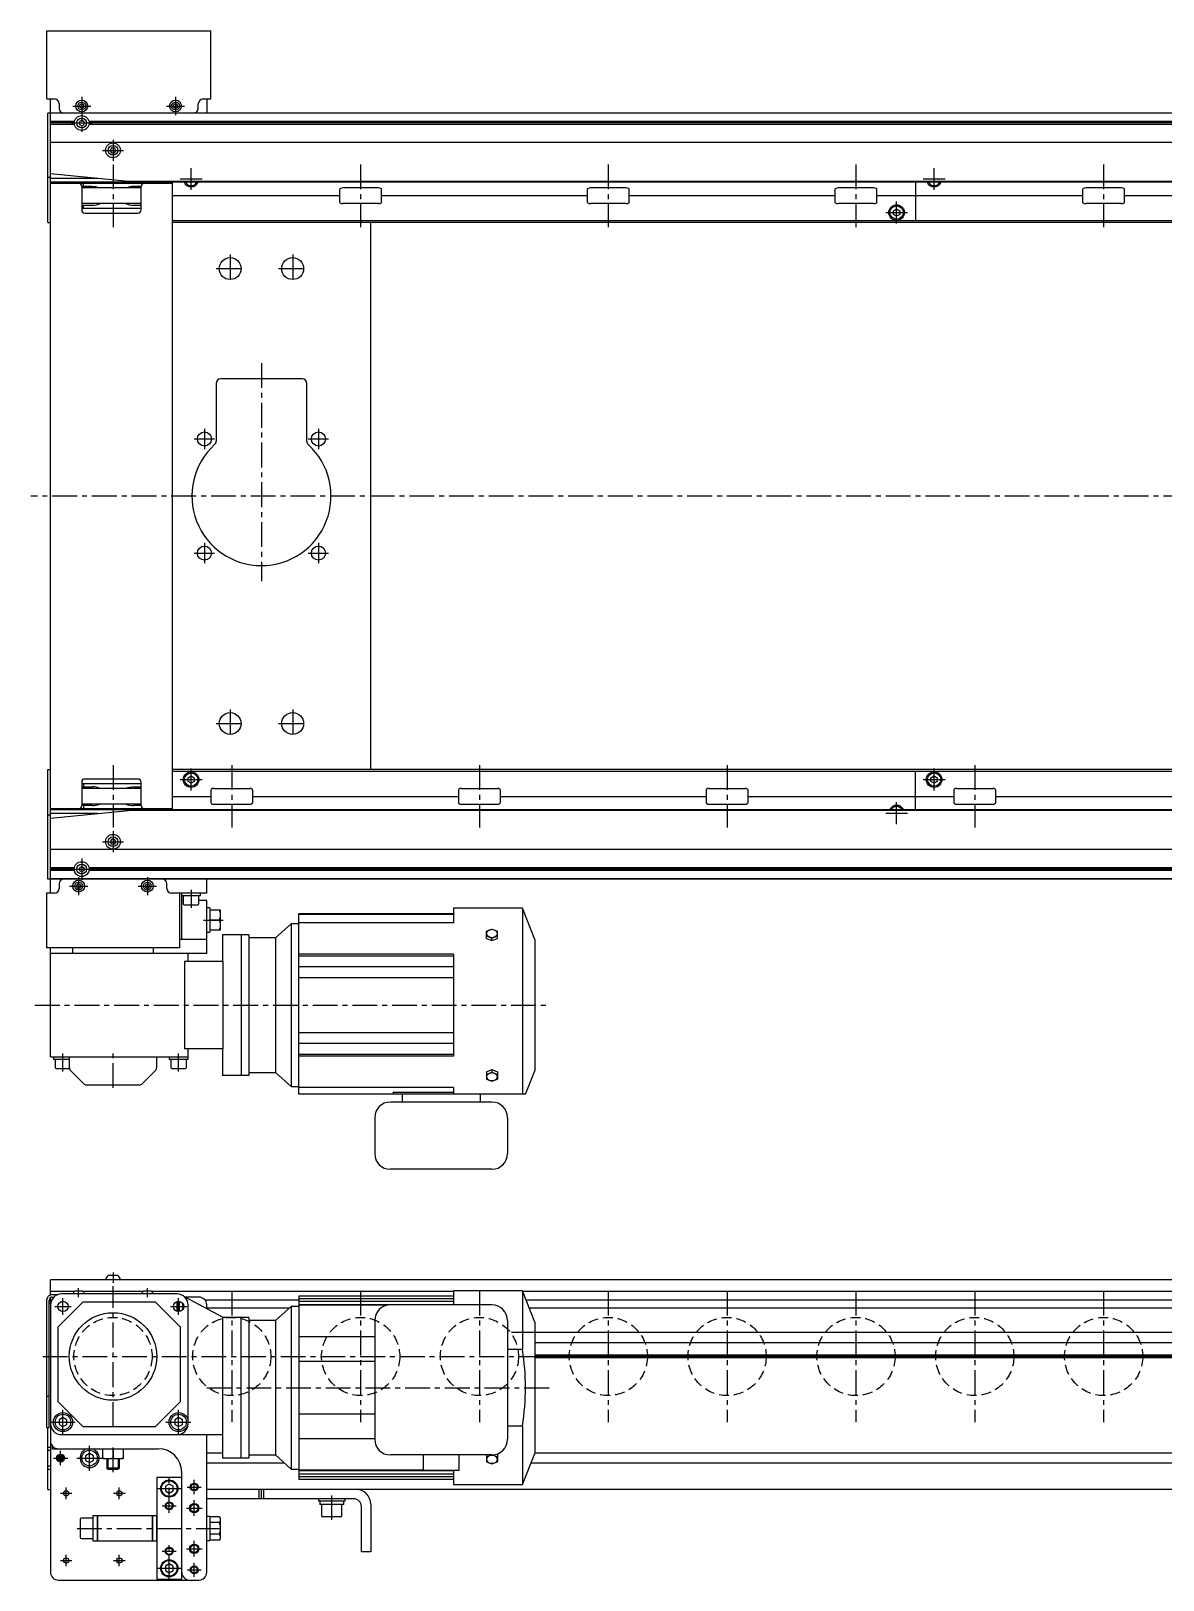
# Model space of a CAD drawing. Extents: x -10 to 4450, y -8 to 1001.
# Drawn here: x 360 to 1084, y 10 to 1001 of the extents above; entities that cross this region are included whole.
import ezdxf

# ---------------------------------------------------------------- set-up
doc = ezdxf.new("R2010")
doc.units = 0
doc.header["$LTSCALE"] = 0.5
doc.linetypes.add('CENTER', pattern=[50.8, 31.75, -6.35, 6.35, -6.35])
doc.linetypes.add('DASHED', pattern=[19.05, 12.7, -6.35])
for name, color, linetype in [('MSM_CENTER', 1, 'CENTER'), ('MSM_CONTINUOUS', 7, 'CONTINUOUS'), ('MSM_DASHED', 4, 'DASHED'), ('MSM_NARROW', 5, 'CONTINUOUS')]:
    doc.layers.add(name, color=color, linetype=linetype)

msp = doc.modelspace()

# ---------------------------------------------------------------- linework, layer by layer
at = {"layer": 'MSM_CENTER'}
for p, q in [((386.45, 952.9), (398.05, 952.9)), ((392.25, 958.7), (392.25, 935.3)), ((446.45, 952.9), (458.05, 952.9)), ((452.25, 958.7), (452.25, 947.1)), ((385.5, 942.05), (399, 942.05)), ((405.5, 924.55), (419, 924.55)), ((412.25, 931.3), (412.25, 917.8)), ((412.25, 915.5), (412.25, 875.5)), ((462.25, 899.25), (462.25, 913.25)), ((570.75, 915.5), (570.75, 875.5)), ((729.25, 915.5), (729.25, 875.5)), ((887.75, 915.5), (887.75, 875.5)), ((937.75, 899.25), (937.75, 913.25)), ((1046.25, 915.5), (1046.25, 875.5)), ((455.25, 906.25), (469.25, 906.25)), ((930.75, 906.25), (944.75, 906.25)), ((906.75, 884.75), (920.75, 884.75)), ((913.75, 877.75), (913.75, 891.75)), ((487.25, 857.9), (487.25, 839.9)), ((527.25, 857.9), (527.25, 839.9)), ((478.25, 848.9), (496.25, 848.9)), ((518.25, 848.9), (536.25, 848.9)), ((507.25, 788.4), (507.25, 648.9)), ((470.75, 746.4), (470.75, 733.4)), ((543.75, 746.4), (543.75, 733.4)), ((464.25, 739.9), (477.25, 739.9)), ((537.25, 739.9), (550.25, 739.9)), ((3792.85, 703.4), (359.75, 703.4)), ((464.25, 666.9), (477.25, 666.9)), ((470.75, 673.4), (470.75, 660.4)), ((537.25, 666.9), (550.25, 666.9)), ((543.75, 673.4), (543.75, 660.4)), ((487.25, 566.9), (487.25, 548.9)), ((527.25, 566.9), (527.25, 548.9)), ((478.25, 557.9), (496.25, 557.9)), ((518.25, 557.9), (536.25, 557.9)), ((412.25, 531.3), (412.25, 491.3)), ((462.25, 515.05), (462.25, 529.05)), ((488.25, 531.3), (488.25, 491.3)), ((646.75, 531.3), (646.75, 491.3)), ((805.25, 531.3), (805.25, 491.3)), ((937.75, 515.05), (937.75, 529.05)), ((963.75, 531.3), (963.75, 491.3)), ((455.25, 522.05), (469.25, 522.05)), ((930.75, 522.05), (944.75, 522.05)), ((913.75, 493.55), (913.75, 507.55)), ((906.75, 500.55), (920.75, 500.55)), ((412.25, 489), (412.25, 475.5)), ((405.5, 482.25), (419, 482.25)), ((392.25, 471.5), (392.25, 458)), ((385.5, 464.75), (399, 464.75)), ((390.25, 459.7), (390.25, 448.1)), ((434.25, 459.7), (434.25, 448.1)), ((384.45, 453.9), (396.05, 453.9)), ((428.45, 453.9), (440.05, 453.9)), ((462.25, 451.4), (462.25, 439.9)), ((470.25, 432.2), (482.75, 432.2)), ((362.25, 377.75), (692.25, 377.75)), ((380.25, 335.25), (380.25, 346.75)), ((412.25, 324.75), (412.25, 346.75)), ((454.25, 335.25), (454.25, 346.75)), ((412.25, 206.75), (412.25, 200)), ((380.25, 179.7), (380.25, 190.3)), ((390.25, 191), (390.25, 196.8)), ((412.25, 108), (412.25, 198)), ((434.25, 191), (434.25, 196.8)), ((454.25, 179.7), (454.25, 190.3)), ((488.25, 195), (488.25, 111)), ((570.75, 195), (570.75, 111)), ((646.75, 195), (646.75, 111)), ((729.25, 195), (729.25, 111)), ((805.25, 195), (805.25, 111)), ((887.75, 195), (887.75, 111)), ((963.75, 195), (963.75, 111)), ((1046.25, 195), (1046.25, 111)), ((374.95, 185), (385.55, 185)), ((448.95, 185), (459.55, 185)), ((367.25, 153), (3783.25, 153)), ((472.25, 133), (692.25, 133)), ((380.25, 102.9), (380.25, 119.1)), ((454.25, 102.9), (454.25, 119.1)), ((372.15, 111), (388.35, 111)), ((446.15, 111), (462.35, 111)), ((378.65, 84), (378.65, 92)), ((378.75, 83.45), (378.75, 92.55)), ((397.25, 79.9), (397.25, 96)), ((412.25, 79), (412.25, 96)), ((374.2, 88), (383.3, 88)), ((389.15, 88), (405.35, 88)), ((448.25, 53), (448.25, 76)), ((459.75, 69.5), (468.75, 69.5)), ((464.25, 65), (464.25, 74)), ((378.55, 65.5), (385.95, 65.5)), ((382.25, 61.8), (382.25, 69.2)), ((412.55, 65.5), (419.95, 65.5)), ((416.25, 61.8), (416.25, 69.2)), ((440.75, 68.5), (455.75, 68.5)), ((464.25, 51), (464.25, 61)), ((552.25, 48.4), (552.25, 64)), ((443.75, 57.5), (452.75, 57.5)), ((459.25, 56), (469.25, 56)), ((389.25, 43), (482.75, 43)), ((448.25, 10), (448.25, 33)), ((459.25, 30), (469.25, 30)), ((464.25, 25), (464.25, 35)), ((378.55, 22.5), (385.95, 22.5)), ((382.25, 18.8), (382.25, 26.2)), ((412.55, 22.5), (419.95, 22.5)), ((416.25, 18.8), (416.25, 26.2)), ((443.75, 28.5), (452.75, 28.5)), ((464.25, 12), (464.25, 21)), ((440.75, 17.5), (455.75, 17.5)), ((459.75, 16.5), (468.75, 16.5))]:
    msp.add_line(p, q, dxfattribs=at)
at = {"layer": 'MSM_CONTINUOUS'}
for p, q in [((369.85, 957.4), (369.85, 1000.9)), ((369.85, 1000.9), (474.85, 1000.9)), ((474.85, 957.4), (474.85, 1000.9)), ((369.85, 957.4), (374.85, 957.4)), ((372.25, 449.4), (372.25, 957.4)), ((377.85, 954.4), (377.85, 951.4)), ((392.25, 954.34), (391, 953.62)), ((391, 952.18), (391, 953.62)), ((391, 952.18), (392.25, 951.46)), ((393.5, 953.62), (392.25, 954.34)), ((392.25, 951.46), (393.5, 952.18)), ((393.5, 952.18), (393.5, 953.62)), ((452.25, 954.34), (451, 953.62)), ((451, 952.18), (451, 953.62)), ((451, 952.18), (452.25, 951.46)), ((453.5, 953.62), (452.25, 954.34)), ((452.25, 951.46), (453.5, 952.18)), ((453.5, 952.18), (453.5, 953.62)), ((466.85, 951.4), (466.85, 954.4)), ((469.85, 957.4), (474.85, 957.4)), ((472.25, 957.4), (472.25, 948.4)), ((3782.85, 948.4), (370.65, 948.4)), ((370.65, 878.4), (370.65, 948.4)), ((3781.25, 948.35), (372.25, 948.35)), ((387.58, 942.92), (372.25, 942.92)), ((387.5, 942.05), (372.25, 942.05)), ((392.25, 943.78), (390.75, 942.92)), ((390.75, 942.92), (390.75, 941.18)), ((393.75, 942.92), (392.25, 943.78)), ((393.75, 941.18), (393.75, 942.92)), ((3756.58, 942.92), (396.92, 942.92)), ((3756.5, 942.05), (397, 942.05)), ((397.25, 948.35), (397.25, 948.4)), ((427.25, 948.4), (427.25, 948.35)), ((387.58, 941.18), (372.25, 941.18)), ((390.75, 941.18), (392.25, 940.32)), ((392.25, 940.32), (393.75, 941.18)), ((3756.58, 941.18), (396.92, 941.18)), ((3781.25, 929.55), (372.25, 929.55)), ((411.38, 926.05), (410.52, 924.55)), ((410.52, 924.55), (411.38, 923.05)), ((411.38, 926.05), (413.12, 926.05)), ((411.38, 923.05), (413.12, 923.05)), ((413.98, 924.55), (413.12, 926.05)), ((413.12, 923.05), (413.98, 924.55)), ((370.65, 907.4), (372.25, 907.4)), ((422.25, 904.55), (372.25, 909.55)), ((402.25, 906.55), (372.25, 906.55)), ((3781.25, 904.15), (372.25, 904.15)), ((450.25, 903.4), (372.25, 903.4)), ((393.38, 901.4), (393.38, 903.4)), ((3781.25, 904.55), (422.25, 904.55)), ((431.12, 903.4), (431.12, 903.05)), ((450.25, 502.65), (450.25, 904.15)), ((462.25, 903.94), (461.89, 904.15)), ((462.61, 904.15), (462.25, 903.94)), ((925.75, 904.15), (925.75, 879.4)), ((937.75, 903.94), (937.39, 904.15)), ((938.11, 904.15), (937.75, 903.94)), ((398.82, 901.4), (392.25, 901.4)), ((392.25, 901.4), (392.25, 886.4)), ((430.25, 900.5), (392.25, 900.5)), ((430.25, 901.4), (425.68, 901.4)), ((430.25, 886.4), (430.25, 901.4)), ((557.31, 895.5), (450.25, 895.5)), ((557.31, 899.5), (557.31, 891.5)), ((582.22, 900.5), (559.28, 900.5)), ((584.19, 891.5), (584.19, 899.5)), ((715.81, 895.5), (584.19, 895.5)), ((715.81, 899.5), (715.81, 891.5)), ((740.72, 900.5), (717.78, 900.5)), ((742.69, 891.5), (742.69, 899.5)), ((874.31, 895.5), (742.69, 895.5)), ((874.31, 899.5), (874.31, 891.5)), ((899.22, 900.5), (876.28, 900.5)), ((901.19, 891.5), (901.19, 899.5)), ((1032.81, 895.5), (901.19, 895.5)), ((1032.81, 899.5), (1032.81, 891.5)), ((1057.72, 900.5), (1034.78, 900.5)), ((1059.69, 891.5), (1059.69, 899.5)), ((1191.31, 895.5), (1059.69, 895.5)), ((430.25, 890.5), (392.25, 890.5)), ((392.25, 889.4), (398.82, 889.4)), ((430.25, 887.4), (392.25, 887.4)), ((393.38, 887.4), (393.38, 889.4)), ((394.25, 884.4), (428.25, 884.4)), ((425.68, 889.4), (430.25, 889.4)), ((582.22, 890.5), (559.28, 890.5)), ((740.72, 890.5), (717.78, 890.5)), ((899.22, 890.5), (876.28, 890.5)), ((911.75, 885.9), (913.75, 887.06)), ((911.75, 883.6), (911.75, 885.9)), ((913.75, 882.44), (911.75, 883.6)), ((913.75, 887.06), (915.75, 885.9)), ((915.75, 883.6), (913.75, 882.44)), ((915.75, 885.9), (915.75, 883.6)), ((1057.72, 890.5), (1034.78, 890.5)), ((370.65, 878.4), (372.25, 878.4)), ((3778.75, 879.4), (450.25, 879.4)), ((3782.85, 878.4), (450.25, 878.4)), ((577.25, 528.4), (577.25, 878.4)), ((478.25, 775.4), (478.25, 738.5)), ((533.25, 778.4), (481.25, 778.4)), ((536.25, 738.5), (536.25, 775.4)), ((370.65, 528.4), (372.25, 528.4)), ((370.65, 458.4), (370.65, 528.4)), ((3782.85, 528.4), (450.25, 528.4)), ((450.25, 527.4), (3778.75, 527.4)), ((925.75, 502.65), (925.75, 527.4)), ((392.25, 520.4), (392.25, 505.4)), ((430.25, 519.4), (392.25, 519.4)), ((392.25, 517.4), (398.82, 517.4)), ((430.25, 516.3), (392.25, 516.3)), ((393.38, 519.4), (393.38, 517.4)), ((428.25, 522.4), (394.25, 522.4)), ((425.68, 517.4), (430.25, 517.4)), ((430.25, 505.4), (430.25, 520.4)), ((460.25, 523.2), (462.25, 524.36)), ((460.25, 520.9), (460.25, 523.2)), ((462.25, 519.74), (460.25, 520.9)), ((462.25, 524.36), (464.25, 523.2)), ((464.25, 520.9), (462.25, 519.74)), ((464.25, 523.2), (464.25, 520.9)), ((474.81, 515.3), (474.81, 507.3)), ((476.78, 516.3), (499.72, 516.3)), ((501.69, 507.3), (501.69, 515.3)), ((633.31, 515.3), (633.31, 507.3)), ((635.28, 516.3), (658.22, 516.3)), ((660.19, 507.3), (660.19, 515.3)), ((791.81, 515.3), (791.81, 507.3)), ((793.78, 516.3), (816.72, 516.3)), ((818.69, 507.3), (818.69, 515.3)), ((935.75, 523.2), (937.75, 524.36)), ((935.75, 520.9), (935.75, 523.2)), ((937.75, 519.74), (935.75, 520.9)), ((937.75, 524.36), (939.75, 523.2)), ((939.75, 520.9), (937.75, 519.74)), ((939.75, 523.2), (939.75, 520.9)), ((950.31, 515.3), (950.31, 507.3)), ((952.28, 516.3), (975.22, 516.3)), ((977.19, 507.3), (977.19, 515.3)), ((430.25, 506.3), (392.25, 506.3)), ((398.82, 505.4), (392.25, 505.4)), ((393.38, 505.4), (393.38, 503.4)), ((430.25, 505.4), (425.68, 505.4)), ((450.25, 511.3), (474.81, 511.3)), ((476.78, 506.3), (499.72, 506.3)), ((501.69, 511.3), (633.31, 511.3)), ((635.28, 506.3), (658.22, 506.3)), ((660.19, 511.3), (791.81, 511.3)), ((793.78, 506.3), (816.72, 506.3)), ((818.69, 511.3), (950.31, 511.3)), ((952.28, 506.3), (975.22, 506.3)), ((977.19, 511.3), (1108.81, 511.3)), ((370.65, 499.4), (372.25, 499.4)), ((450.25, 503.4), (372.25, 503.4)), ((3781.25, 502.65), (372.25, 502.65)), ((372.25, 497.25), (422.25, 502.25)), ((402.25, 500.25), (372.25, 500.25)), ((3781.25, 502.25), (422.25, 502.25)), ((431.12, 503.4), (431.12, 503.75)), ((913.39, 502.65), (913.75, 502.86)), ((913.75, 502.86), (914.11, 502.65)), ((3781.25, 477.25), (372.25, 477.25)), ((411.38, 483.75), (410.52, 482.25)), ((410.52, 482.25), (411.38, 480.75)), ((413.12, 483.75), (411.38, 483.75)), ((413.12, 480.75), (411.38, 480.75)), ((413.98, 482.25), (413.12, 483.75)), ((413.12, 480.75), (413.98, 482.25)), ((392.25, 466.48), (390.75, 465.62)), ((393.75, 465.62), (392.25, 466.48)), ((3782.85, 458.4), (370.65, 458.4)), ((387.58, 465.62), (372.25, 465.62)), ((387.5, 464.75), (372.25, 464.75)), ((387.58, 463.88), (372.25, 463.88)), ((3781.25, 458.45), (372.25, 458.45)), ((390.75, 465.62), (390.75, 463.88)), ((390.75, 463.88), (392.25, 463.02)), ((392.25, 463.02), (393.75, 463.88)), ((393.75, 463.88), (393.75, 465.62)), ((3756.58, 465.62), (396.92, 465.62)), ((3756.58, 463.88), (396.92, 463.88)), ((3756.5, 464.75), (397, 464.75)), ((397.25, 458.45), (397.25, 458.4)), ((427.25, 458.4), (427.25, 458.45)), ((472.25, 449.4), (472.25, 458.4)), ((374.75, 449.4), (369.75, 449.4)), ((369.75, 449.4), (369.75, 414.4)), ((377.75, 455.4), (377.75, 452.4)), ((390.25, 455.34), (389, 454.62)), ((389, 454.62), (389, 453.18)), ((389, 453.18), (390.25, 452.46)), ((391.5, 454.62), (390.25, 455.34)), ((390.25, 452.46), (391.5, 453.18)), ((391.5, 454.62), (391.5, 453.18)), ((434.25, 455.34), (433, 454.62)), ((433, 454.62), (433, 453.18)), ((433, 453.18), (434.25, 452.46)), ((435.5, 454.62), (434.25, 455.34)), ((434.25, 452.46), (435.5, 453.18)), ((435.5, 454.62), (435.5, 453.18)), ((446.75, 452.4), (446.75, 455.4)), ((472.25, 449.4), (449.75, 449.4)), ((454.75, 449.4), (454.75, 414.4)), ((456.15, 449.4), (456.15, 447.9)), ((456.15, 447.9), (468.35, 447.9)), ((456.25, 419.75), (456.25, 447.9)), ((457.25, 447.9), (457.25, 442.5)), ((467.25, 442.5), (467.25, 447.9)), ((468.35, 447.9), (468.35, 449.4)), ((457.25, 444.75), (456.25, 444.75)), ((457.85, 441.9), (466.65, 441.9)), ((472.25, 444.75), (467.25, 444.75)), ((472.25, 419.85), (472.25, 444.75)), ((474.25, 439.9), (472.25, 439.9)), ((474.25, 439.9), (474.25, 424.5)), ((474.25, 438.7), (480.75, 438.7)), ((480.75, 438.7), (480.75, 425.7)), ((630.25, 436.25), (531.25, 436.25)), ((531.25, 320.75), (531.25, 436.25)), ((674.25, 439.75), (630.25, 439.75)), ((630.25, 439.75), (630.25, 430.47)), ((682.25, 419.75), (674.25, 439.75)), ((674.25, 439.75), (674.25, 320.75)), ((480.33, 432.2), (474.25, 432.2)), ((526.25, 429.75), (516.25, 420.75)), ((531.25, 429.75), (526.25, 429.75)), ((526.25, 429.75), (526.25, 325.75)), ((531.25, 435.99), (630.25, 435.99)), ((630.25, 430.47), (531.25, 430.47)), ((651.25, 425.1), (654.75, 426.33)), ((654.75, 426.33), (658.25, 425.1)), ((472.25, 419.75), (454.75, 419.75)), ((472.15, 419.75), (472.15, 419.85)), ((472.15, 419.85), (472.25, 419.85)), ((472.25, 424.5), (474.25, 424.5)), ((472.25, 410.75), (472.25, 419.75)), ((480.75, 425.7), (474.25, 425.7)), ((482.25, 422.75), (482.25, 405.75)), ((499.25, 422.75), (482.25, 422.75)), ((494.25, 422.75), (494.25, 332.75)), ((499.25, 422.75), (499.25, 332.75)), ((516.25, 420.75), (499.25, 420.75)), ((516.25, 420.75), (516.25, 334.75)), ((651.25, 420.44), (651.25, 425.1)), ((651.25, 422.04), (654.75, 420.61)), ((651.25, 420.44), (654.75, 419.02)), ((654.75, 420.61), (658.25, 422.04)), ((654.75, 419.02), (654.75, 420.61)), ((654.75, 419.02), (658.25, 420.44)), ((658.25, 420.44), (658.25, 425.1)), ((682.25, 419.75), (682.25, 335.75)), ((454.75, 414.4), (369.75, 414.4)), ((372.25, 344.75), (372.25, 414.4)), ((472.25, 410.75), (372.25, 410.75)), ((386.25, 414.4), (386.25, 410.75)), ((438.25, 410.75), (438.25, 414.4)), ((460.25, 405.75), (460.25, 410.75)), ((630.25, 410.37), (531.25, 410.37)), ((630.25, 409.02), (531.25, 409.02)), ((630.25, 410.37), (630.25, 345.13)), ((482.65, 405.75), (458.09, 405.75)), ((458.09, 405.75), (458.09, 349.75)), ((482.65, 349.75), (482.65, 405.75)), ((630.25, 402.33), (531.25, 402.33)), ((531.25, 395.52), (630.25, 395.52)), ((630.25, 359.98), (531.25, 359.98)), ((482.65, 349.75), (458.09, 349.75)), ((460.25, 344.75), (460.25, 349.75)), ((482.25, 349.75), (482.25, 332.75)), ((630.25, 353.17), (531.25, 353.17)), ((372.25, 344.75), (460.35, 344.75)), ((374.15, 344.75), (374.15, 343.25)), ((374.15, 343.25), (384.25, 343.25)), ((375.25, 343.25), (375.25, 337.85)), ((375.85, 337.25), (384.34, 337.25)), ((384.25, 344.75), (384.25, 337.99)), ((440.25, 337.99), (440.25, 344.75)), ((448.15, 344.75), (448.15, 343.25)), ((448.15, 343.25), (460.35, 343.25)), ((449.25, 343.25), (449.25, 337.85)), ((449.85, 337.25), (458.65, 337.25)), ((459.25, 337.85), (459.25, 343.25)), ((460.35, 343.25), (460.35, 344.75)), ((531.25, 346.48), (630.25, 346.48)), ((630.25, 345.13), (531.25, 345.13)), ((385.13, 335.87), (393.37, 327.63)), ((431.13, 327.63), (439.37, 335.87)), ((499.25, 332.75), (482.25, 332.75)), ((499.25, 334.75), (516.25, 334.75)), ((516.25, 334.75), (526.25, 325.75)), ((651.25, 335.06), (654.75, 336.48)), ((651.25, 335.06), (651.25, 330.4)), ((651.25, 333.46), (654.75, 334.89)), ((651.25, 330.4), (654.75, 329.17)), ((654.75, 336.48), (658.25, 335.06)), ((654.75, 336.48), (654.75, 334.89)), ((654.75, 334.89), (658.25, 333.46)), ((654.75, 329.17), (658.25, 330.4)), ((658.25, 335.06), (658.25, 330.4)), ((676.25, 320.75), (682.25, 335.75)), ((395.49, 326.75), (429.01, 326.75)), ((526.25, 325.75), (531.25, 325.75)), ((630.25, 325.03), (531.25, 325.03)), ((676.25, 320.75), (531.25, 320.75)), ((591.5, 322.08), (591.5, 320.75)), ((591.5, 322.08), (630.25, 322.08)), ((597.25, 320.75), (597.25, 315.75)), ((630.25, 325.03), (630.25, 320.75)), ((647.25, 320.75), (647.25, 315.75)), ((654.75, 315.75), (589.75, 315.75)), ((579.75, 305.75), (579.75, 282.75)), ((664.75, 305.75), (664.75, 282.75)), ((654.75, 272.75), (589.75, 272.75)), ((3781.25, 202), (372.25, 202)), ((372.25, 192.43), (372.25, 202)), ((415.37, 204.75), (409.12, 204.75)), ((369.75, 189), (369.75, 107.6)), ((371.35, 107.6), (371.35, 189)), ((387.53, 194.6), (372.25, 194.6)), ((372.25, 188), (372.25, 190.67)), ((372.93, 189), (372.25, 189)), ((373.35, 192.6), (376.92, 192.6)), ((373.35, 191), (374.35, 191)), ((453.25, 193), (379.25, 193)), ((392.75, 194.8), (387.75, 194.8)), ((431.53, 194.6), (392.97, 194.6)), ((436.75, 194.8), (431.75, 194.8)), ((630.25, 194.6), (436.97, 194.6)), ((482.65, 178), (458.09, 191.06)), ((467.25, 191), (458.2, 191)), ((531.25, 189), (471.25, 189)), ((630.25, 191.5), (531.25, 191.5)), ((531.25, 191.5), (531.25, 74.5)), ((630.25, 189.82), (531.25, 189.82)), ((674.25, 195), (630.25, 195)), ((630.25, 195), (630.25, 186)), ((682.25, 175), (674.25, 195)), ((674.25, 195), (674.25, 157.39)), ((3781.25, 194.6), (674.41, 194.6)), ((3665.25, 189), (676.65, 189)), ((371.35, 187), (372.32, 187)), ((372.54, 188), (372.25, 188)), ((372.25, 186), (372.25, 15)), ((377.25, 172), (393.25, 188)), ((393.25, 188), (439.25, 188)), ((439.25, 188), (455.25, 172)), ((453.15, 188.11), (453.15, 181.89)), ((454.75, 181.74), (454.75, 188.26)), ((456.65, 187.26), (456.65, 182.74)), ((460.25, 112.1), (460.25, 186)), ((472.25, 183.53), (472.25, 186)), ((525.14, 184), (472.25, 184)), ((526.25, 185), (516.25, 176)), ((531.25, 185), (526.25, 185)), ((526.25, 185), (526.25, 81)), ((630.25, 188.25), (531.25, 188.25)), ((531.25, 186.2), (630.25, 186.2)), ((587.41, 185.72), (531.25, 185.72)), ((654.75, 186), (589.75, 186)), ((3665.25, 184), (678.65, 184)), ((377.25, 124), (377.25, 172)), ((455.25, 172), (455.25, 124)), ((482.25, 178), (482.25, 88)), ((499.25, 178), (482.25, 178)), ((494.25, 88), (494.25, 178)), ((499.25, 178), (499.25, 88)), ((516.25, 176), (499.25, 176)), ((516.25, 176), (516.25, 90)), ((579.75, 176), (579.75, 100)), ((664.75, 176), (664.75, 100)), ((682.25, 175), (682.25, 91)), ((579.75, 165.62), (531.25, 165.62)), ((3565.25, 168.25), (667.25, 168.25)), ((3565.25, 161.75), (682.25, 161.75)), ((579.75, 149.82), (531.25, 149.82)), ((674.25, 157.39), (664.75, 157.39)), ((3565.25, 153.87), (682.25, 153.87)), ((3565.25, 153), (682.25, 153)), ((3565.25, 152.13), (682.25, 152.13)), ((369.75, 127.6), (371.35, 127.6)), ((393.25, 108), (377.25, 124)), ((455.25, 124), (439.25, 108)), ((380.25, 113.89), (377.75, 112.44)), ((377.75, 112.44), (377.75, 109.56)), ((377.75, 109.56), (380.25, 108.11)), ((382.75, 112.44), (380.25, 113.89)), ((380.25, 108.11), (382.75, 109.56)), ((382.75, 109.56), (382.75, 112.44)), ((454.25, 113.89), (451.75, 112.44)), ((451.75, 112.44), (451.75, 109.56)), ((451.75, 109.56), (454.25, 108.11)), ((456.75, 112.44), (454.25, 113.89)), ((454.25, 108.11), (456.75, 109.56)), ((456.75, 109.56), (456.75, 112.44)), ((579.75, 116.18), (531.25, 116.18)), ((369.75, 107.6), (371.35, 107.6)), ((370.65, 68), (370.65, 107.6)), ((379.25, 103), (482.25, 103)), ((439.25, 108), (393.25, 108)), ((472.25, 15), (472.25, 103)), ((579.75, 100.38), (531.25, 100.38)), ((664.75, 108.61), (674.25, 108.61)), ((674.25, 108.61), (674.25, 71)), ((370.65, 95), (372.25, 95)), ((370.65, 93), (372.25, 93)), ((373.25, 96), (373.25, 94)), ((373.25, 94), (441.25, 94)), ((397.25, 90.89), (394.75, 89.44)), ((394.75, 89.44), (394.75, 86.56)), ((399.75, 89.44), (397.25, 90.89)), ((399.75, 86.56), (399.75, 89.44)), ((405.75, 87.64), (405.75, 94)), ((412.25, 94), (412.25, 88.22)), ((418.75, 94), (418.75, 87.64)), ((482.25, 91.25), (472.25, 91.25)), ((499.25, 90), (516.25, 90)), ((516.25, 90), (526.25, 81)), ((654.75, 90), (589.75, 90)), ((610.75, 90), (610.75, 80)), ((633.75, 80), (633.75, 90)), ((651.25, 90), (651.25, 85.65)), ((651.25, 88.71), (654.41, 90)), ((655.08, 90.01), (658.25, 88.71)), ((657.82, 90.48), (658.25, 90.31)), ((658.25, 90.31), (658.25, 85.65)), ((674.25, 71), (682.25, 91)), ((3565.25, 91.25), (682.25, 91.25)), ((370.65, 83), (372.25, 83)), ((370.65, 81), (372.25, 81)), ((378.07, 89), (377.5, 88)), ((377.5, 88), (378.07, 87)), ((379.23, 89), (378.07, 89)), ((378.07, 87), (379.23, 87)), ((379.8, 88), (379.23, 89)), ((379.23, 87), (379.8, 88)), ((394.75, 86.56), (397.25, 85.11)), ((397.25, 85.11), (399.75, 86.56)), ((405.75, 87.64), (406, 87.5)), ((418.5, 87.5), (406, 87.5)), ((408.25, 87.5), (408.25, 81.68)), ((408.93, 81), (408.25, 81.68)), ((408.25, 81.68), (416.25, 81.68)), ((408.93, 81), (415.57, 81)), ((416.25, 81.68), (415.57, 81)), ((416.25, 87.5), (416.25, 81.68)), ((418.5, 87.5), (418.75, 87.64)), ((522.08, 84.75), (472.25, 84.75)), ((499.25, 88), (482.25, 88)), ((526.25, 81), (531.25, 81)), ((610.75, 80.28), (531.25, 80.28)), ((630.25, 79.8), (531.25, 79.8)), ((633.75, 80), (610.75, 80)), ((630.25, 80), (630.25, 71)), ((651.25, 85.65), (654.75, 84.42)), ((654.75, 84.42), (658.25, 85.65)), ((3565.25, 84.75), (679.75, 84.75)), ((456.25, 75.5), (440.25, 75.5)), ((440.25, 75.5), (440.25, 10.5)), ((448.25, 71.39), (445.75, 69.94)), ((445.75, 69.94), (445.75, 67.06)), ((450.75, 69.94), (448.25, 71.39)), ((450.75, 67.06), (450.75, 69.94)), ((456.25, 10.5), (456.25, 79)), ((630.25, 77.75), (531.25, 77.75)), ((531.25, 76.18), (630.25, 76.18)), ((531.25, 74.5), (630.25, 74.5)), ((630.25, 71), (674.25, 71)), ((370.65, 68), (372.25, 68)), ((445.75, 67.06), (448.25, 65.61)), ((448.25, 65.61), (450.75, 67.06)), ((3782.85, 68), (472.25, 68)), ((566.25, 62), (472.25, 62)), ((505.75, 62), (505.75, 68)), ((507.25, 62), (507.25, 68)), ((508.75, 62), (508.75, 68)), ((543.75, 62), (543.75, 60.4)), ((560.75, 60.4), (543.75, 60.4)), ((544.55, 60.4), (544.55, 58.4)), ((559.95, 58.4), (559.95, 60.4)), ((560.75, 60.4), (560.75, 62)), ((399.45, 51), (399.25, 50.8)), ((399.25, 50.8), (399.25, 35.2)), ((402.05, 51), (399.45, 51)), ((399.45, 51), (399.45, 35)), ((402.25, 50.8), (402.05, 51)), ((402.05, 51), (402.05, 35)), ((437.25, 51), (402.25, 51)), ((402.25, 51), (402.25, 35)), ((437.45, 51), (437.25, 50.8)), ((437.25, 51), (437.25, 35)), ((440.05, 51), (437.45, 51)), ((437.45, 51), (437.45, 35)), ((440.25, 50.8), (440.05, 51)), ((440.05, 51), (440.05, 35)), ((474.25, 50.7), (472.25, 50.7)), ((474.25, 50.7), (474.25, 35.3)), ((480.33, 50.51), (474.25, 50.51)), ((480.75, 49.8), (480.75, 36.2)), ((559.95, 58.4), (544.55, 58.4)), ((545.75, 58.4), (545.75, 51.2)), ((557.95, 50.4), (546.55, 50.4)), ((558.75, 51.2), (558.75, 58.4)), ((571.25, 28), (571.25, 57)), ((577.25, 58.5), (577.25, 28)), ((391.25, 48.7), (391.25, 37.3)), ((399.25, 49.5), (392.05, 49.5)), ((480.33, 46.75), (474.25, 46.75)), ((392.05, 36.5), (399.25, 36.5)), ((399.25, 35.2), (399.45, 35)), ((399.45, 35), (402.05, 35)), ((402.05, 35), (402.25, 35.2)), ((402.25, 35), (437.25, 35)), ((437.25, 35.2), (437.45, 35)), ((437.45, 35), (440.05, 35)), ((440.05, 35), (440.25, 35.2)), ((472.25, 35.3), (474.25, 35.3)), ((480.33, 39.25), (474.25, 39.25)), ((480.33, 35.49), (474.25, 35.49)), ((448.25, 20.39), (445.75, 18.94)), ((450.75, 18.94), (448.25, 20.39)), ((577.25, 28), (571.25, 28)), ((377.25, 10), (467.25, 10)), ((440.25, 10.5), (456.25, 10.5)), ((445.75, 18.94), (445.75, 16.06)), ((445.75, 16.06), (448.25, 14.61)), ((448.25, 14.61), (450.75, 16.06)), ((450.75, 16.06), (450.75, 18.94))]:
    msp.add_line(p, q, dxfattribs=at)
for centre, radius in [((392.25, 952.9), 3.8), ((392.25, 952.9), 2.53), ((452.25, 952.9), 3.8), ((452.25, 952.9), 2.53), ((392.25, 942.05), 4.75), ((392.25, 942.05), 3.13), ((412.25, 924.55), 4.75), ((412.25, 924.55), 3.13), ((913.75, 884.75), 5), ((913.75, 884.75), 4.25), ((487.25, 848.9), 7), ((527.25, 848.9), 7), ((470.75, 739.9), 4.5), ((543.75, 739.9), 4.5), ((470.75, 666.9), 4.5), ((543.75, 666.9), 4.5), ((487.25, 557.9), 7), ((527.25, 557.9), 7), ((462.25, 522.05), 5), ((462.25, 522.05), 4.25), ((937.75, 522.05), 5), ((937.75, 522.05), 4.25), ((412.25, 482.25), 4.75), ((412.25, 482.25), 3.13), ((392.25, 464.75), 4.75), ((392.25, 464.75), 3.13), ((390.25, 453.9), 3.8), ((390.25, 453.9), 2.5), ((434.25, 453.9), 3.8), ((434.25, 453.9), 2.5), ((380.25, 185), 3.3), ((454.25, 185), 3.3), ((412.25, 153), 28), ((380.25, 111), 6.1), ((380.25, 111), 5), ((454.25, 111), 6.1), ((454.25, 111), 5), ((378.75, 88), 2.55), ((378.65, 88), 2), ((378.65, 88), 1.6), ((397.25, 88), 5), ((448.25, 68.5), 5.5), ((448.25, 68.5), 5), ((464.25, 69.5), 2.07), ((382.25, 65.5), 1.7), ((416.25, 65.5), 1.7), ((448.25, 57.5), 2.07), ((464.25, 56), 3), ((448.25, 28.5), 2.07), ((464.25, 30), 3), ((382.25, 22.5), 1.7), ((416.25, 22.5), 1.7), ((448.25, 17.5), 5.5), ((448.25, 17.5), 5), ((464.25, 16.5), 2.07)]:
    msp.add_circle(centre, radius, dxfattribs=at)
for centre, radius, start, end in [((374.85, 954.4), 3, 0, 90), ((380.85, 951.4), 3, 180, 270), ((463.85, 951.4), 3, 270, 0), ((469.85, 954.4), 3, 90, 180), ((390.25, 901.4), 2, 360, 90), ((432.25, 901.4), 2, 90, 180), ((462.25, 906.25), 5, 204.83459, 335.16541), ((462.25, 906.25), 4.25, 209.61158, 330.38842), ((937.75, 906.25), 5, 204.83459, 335.16541), ((937.75, 906.25), 4.25, 209.61158, 330.38842), ((398.09, 883.66), 17.75, 71.52352, 87.64045), ((425.94, 884.64), 16.76, 90.88764, 108.88418), ((558.18, 899.38), 0.882, 115.53281, 172.10275), ((559.26, 897.09), 3.41, 89.66873, 115.24537), ((582.24, 897.09), 3.41, 64.75463, 90.33127), ((583.32, 899.38), 0.882, 7.89725, 64.46719), ((716.68, 899.38), 0.882, 115.53281, 172.10275), ((717.76, 897.09), 3.41, 89.66873, 115.24537), ((740.74, 897.09), 3.41, 64.75463, 90.33127), ((741.82, 899.38), 0.882, 7.89725, 64.46719), ((875.18, 899.38), 0.882, 115.53281, 172.10275), ((876.26, 897.09), 3.41, 89.66873, 115.24537), ((899.24, 897.09), 3.41, 64.75463, 90.33127), ((900.32, 899.38), 0.882, 7.89725, 64.46719), ((1033.68, 899.38), 0.882, 115.53281, 172.10275), ((1034.76, 897.09), 3.41, 89.66873, 115.24537), ((1057.74, 897.09), 3.41, 64.75463, 90.33127), ((1058.82, 899.38), 0.882, 7.89725, 64.46719), ((394.25, 886.4), 2, 180, 270), ((398.6, 905.25), 15.85, 270.80489, 291.4888), ((426.42, 907.22), 17.83, 249.62634, 267.6096), ((428.25, 886.4), 2, 270, 0), ((558.18, 891.62), 0.882, 187.89725, 244.46719), ((559.26, 893.91), 3.41, 244.75463, 270.33127), ((582.24, 893.91), 3.41, 269.66873, 295.24537), ((583.32, 891.62), 0.882, 295.53281, 352.10275), ((716.68, 891.62), 0.882, 187.89725, 244.46719), ((717.76, 893.91), 3.41, 244.75463, 270.33127), ((740.74, 893.91), 3.41, 269.66873, 295.24537), ((741.82, 891.62), 0.882, 295.53281, 352.10275), ((875.18, 891.62), 0.882, 187.89725, 244.46719), ((876.26, 893.91), 3.41, 244.75463, 270.33127), ((899.24, 893.91), 3.41, 269.66873, 295.24537), ((900.32, 891.62), 0.882, 295.53281, 352.10275), ((1033.68, 891.62), 0.882, 187.89725, 244.46719), ((1034.76, 893.91), 3.41, 244.75463, 270.33127), ((1057.74, 893.91), 3.41, 269.66873, 295.24537), ((1058.82, 891.62), 0.882, 295.53281, 352.10275), ((481.25, 775.4), 3, 90, 180), ((533.25, 775.4), 3, 360, 90), ((507.25, 703.4), 44.5, 132.35205, 47.64795), ((475.25, 738.5), 3, 312.35205, 0), ((539.25, 738.5), 3, 180, 227.64795), ((394.25, 520.4), 2, 90, 180), ((398.6, 501.55), 15.85, 68.5112, 89.19511), ((426.42, 499.58), 17.83, 92.3904, 110.37366), ((428.25, 520.4), 2, 360, 90), ((475.68, 515.18), 0.882, 115.53281, 172.10275), ((476.76, 512.89), 3.41, 89.66873, 115.24537), ((499.74, 512.89), 3.41, 64.75463, 90.33127), ((500.82, 515.18), 0.882, 7.89725, 64.46719), ((634.18, 515.18), 0.882, 115.53281, 172.10275), ((635.26, 512.89), 3.41, 89.66873, 115.24537), ((658.24, 512.89), 3.41, 64.75463, 90.33127), ((659.32, 515.18), 0.882, 7.89725, 64.46719), ((792.68, 515.18), 0.882, 115.53281, 172.10275), ((793.76, 512.89), 3.41, 89.66873, 115.24537), ((816.74, 512.89), 3.41, 64.75463, 90.33127), ((817.82, 515.18), 0.882, 7.89725, 64.46719), ((951.18, 515.18), 0.882, 115.53281, 172.10275), ((952.26, 512.89), 3.41, 89.66873, 115.24537), ((975.24, 512.89), 3.41, 64.75463, 90.33127), ((976.32, 515.18), 0.882, 7.89725, 64.46719), ((390.25, 505.4), 2, 270, 0), ((398.09, 523.14), 17.75, 272.35955, 288.47648), ((425.94, 522.16), 16.76, 251.11582, 269.11236), ((432.25, 505.4), 2, 180, 270), ((475.68, 507.42), 0.882, 187.89725, 244.46719), ((476.76, 509.71), 3.41, 244.75463, 270.33127), ((499.74, 509.71), 3.41, 269.66873, 295.24537), ((500.82, 507.42), 0.882, 295.53281, 352.10275), ((634.18, 507.42), 0.882, 187.89725, 244.46719), ((635.26, 509.71), 3.41, 244.75463, 270.33127), ((658.24, 509.71), 3.41, 269.66873, 295.24537), ((659.32, 507.42), 0.882, 295.53281, 352.10275), ((792.68, 507.42), 0.882, 187.89725, 244.46719), ((793.76, 509.71), 3.41, 244.75463, 270.33127), ((816.74, 509.71), 3.41, 269.66873, 295.24537), ((817.82, 507.42), 0.882, 295.53281, 352.10275), ((913.75, 500.55), 5, 24.83459, 155.16541), ((951.18, 507.42), 0.882, 187.89725, 244.46719), ((952.26, 509.71), 3.41, 244.75463, 270.33127), ((975.24, 509.71), 3.41, 269.66873, 295.24537), ((976.32, 507.42), 0.882, 295.53281, 352.10275), ((913.75, 500.55), 4.25, 29.61158, 150.38842), ((380.75, 455.4), 3, 90, 180), ((443.75, 455.4), 3, 360, 90), ((374.75, 452.4), 3, 270, 0), ((449.75, 452.4), 3, 180, 270), ((457.85, 442.5), 0.6, 180, 270), ((466.65, 442.5), 0.6, 270, 0), ((479.54, 437.89), 1.13, 14.73089, 45.51978), ((476.78, 437.2), 3.97, 359.65362, 14.25535), ((479.54, 433.01), 1.13, 314.48022, 345.26911), ((479.54, 431.39), 1.13, 14.73089, 45.51978), ((479.54, 426.51), 1.13, 314.48022, 345.26911), ((476.78, 433.7), 3.97, 345.74465, 0.34638), ((476.78, 430.7), 3.97, 359.65362, 14.25535), ((476.78, 427.2), 3.97, 345.74465, 0.34638), ((653.12, 423.56), 1.87, 141.41249, 224.40384), ((654.75, 421.74), 4.3, 44.04695, 135.95305), ((654.75, 425.49), 4.39, 227.47791, 312.52209), ((656.38, 423.56), 1.87, 315.59616, 38.58751), ((375.85, 337.85), 0.6, 180, 270), ((387.25, 337.99), 3, 180, 225), ((437.25, 337.99), 3, 315, 0), ((449.85, 337.85), 0.6, 180, 270), ((458.65, 337.85), 0.6, 270, 0), ((395.49, 329.75), 3, 225, 270), ((429.01, 329.75), 3, 270, 315), ((653.12, 331.94), 1.87, 135.59616, 218.58751), ((654.75, 333.76), 4.3, 224.04695, 315.95305), ((654.75, 330.01), 4.39, 47.47791, 132.52209), ((656.38, 331.94), 1.87, 321.41249, 44.40384), ((589.75, 305.75), 10, 90, 180), ((654.75, 305.75), 10, 0, 90), ((589.75, 282.75), 10, 180, 270), ((654.75, 282.75), 10, 270, 0), ((412.16, 201.1), 4.75, 129.77311, 169.06843), ((412.34, 201.1), 4.75, 10.93157, 50.22689), ((373.35, 189), 3.6, 90, 180), ((373.35, 189), 2, 90, 180), ((379.25, 186), 7, 90, 180), ((390.18, 191.88), 3.8, 129.77311, 162.84848), ((390.32, 191.88), 3.8, 17.15152, 50.22689), ((434.18, 191.88), 3.8, 129.77311, 162.84848), ((434.32, 191.88), 3.8, 17.15152, 50.22689), ((453.25, 186), 7, 0, 90), ((467.25, 186), 5, 0, 90), ((589.75, 176), 10, 90, 180), ((654.75, 176), 10, 0, 90), ((526.01, 133), 150.23, 350.65564, 9.34436), ((379.25, 110), 7, 180, 270), ((453.25, 110), 7, 270, 359.14688), ((589.75, 100), 10, 180, 270), ((654.75, 100), 10, 270, 0), ((377.25, 99), 5, 180, 270), ((397.25, 88), 6.1, 100.38886, 79.61114), ((441.25, 79), 15, 0, 90), ((654.75, 85.26), 4.39, 47.47791, 132.52209), ((409, 96.99), 9.34, 249.64567, 290.35433), ((415.5, 96.99), 9.34, 249.64567, 290.35433), ((653.12, 87.19), 1.87, 135.59616, 218.58751), ((654.75, 89.01), 4.3, 224.04695, 315.95305), ((656.38, 87.19), 1.87, 321.41249, 44.40384), ((566.25, 57), 5, 0, 90), ((567.75, 58.5), 9.5, 0, 90), ((479.95, 49.8), 0.8, 360, 61.87751), ((479.98, 49.86), 0.734, 28.3492, 61.93989), ((479.38, 49.64), 1.37, 359.44926, 24.40993), ((546.55, 51.2), 0.8, 180, 270), ((557.95, 51.2), 0.8, 270, 0), ((392.05, 48.7), 0.8, 90, 180), ((479.7, 47.6), 1.05, 306.61163, 1.93175), ((479.29, 45.86), 1.37, 14.12774, 40.66286), ((479.29, 40.14), 1.37, 319.33714, 345.87226), ((476.02, 45.08), 4.73, 359.04691, 13.68567), ((476.02, 40.92), 4.73, 346.31433, 0.95309), ((392.05, 37.3), 0.8, 180, 270), ((479.7, 38.4), 1.05, 358.06825, 53.38837), ((479.95, 36.2), 0.8, 298.24072, 0), ((479.98, 36.14), 0.734, 298.06011, 331.6508), ((479.38, 36.36), 1.37, 335.59007, 0.55074), ((377.25, 15), 5, 180, 270), ((461.25, 15), 5, 180, 270), ((467.25, 15), 5, 270, 360)]:
    msp.add_arc(centre, radius, start, end, dxfattribs=at)
at = {"layer": 'MSM_DASHED'}
for centre in [(412.25, 153), (488.25, 153), (570.75, 153), (646.75, 153), (729.25, 153), (805.25, 153), (887.75, 153), (963.75, 153), (1046.25, 153)]:
    msp.add_circle(centre, 25, dxfattribs=at)
at = {"layer": 'MSM_NARROW'}
for p, q in [((408.93, 87.5), (408.93, 81)), ((415.57, 87.5), (415.57, 81))]:
    msp.add_line(p, q, dxfattribs=at)
for centre, radius in [((464.25, 69.5), 2.5), ((448.25, 57.5), 2.5), ((464.25, 56), 2.46), ((448.25, 28.5), 2.5), ((464.25, 30), 2.46), ((464.25, 16.5), 2.5)]:
    msp.add_circle(centre, radius, dxfattribs=at)

doc.saveas('drawing.dxf')
